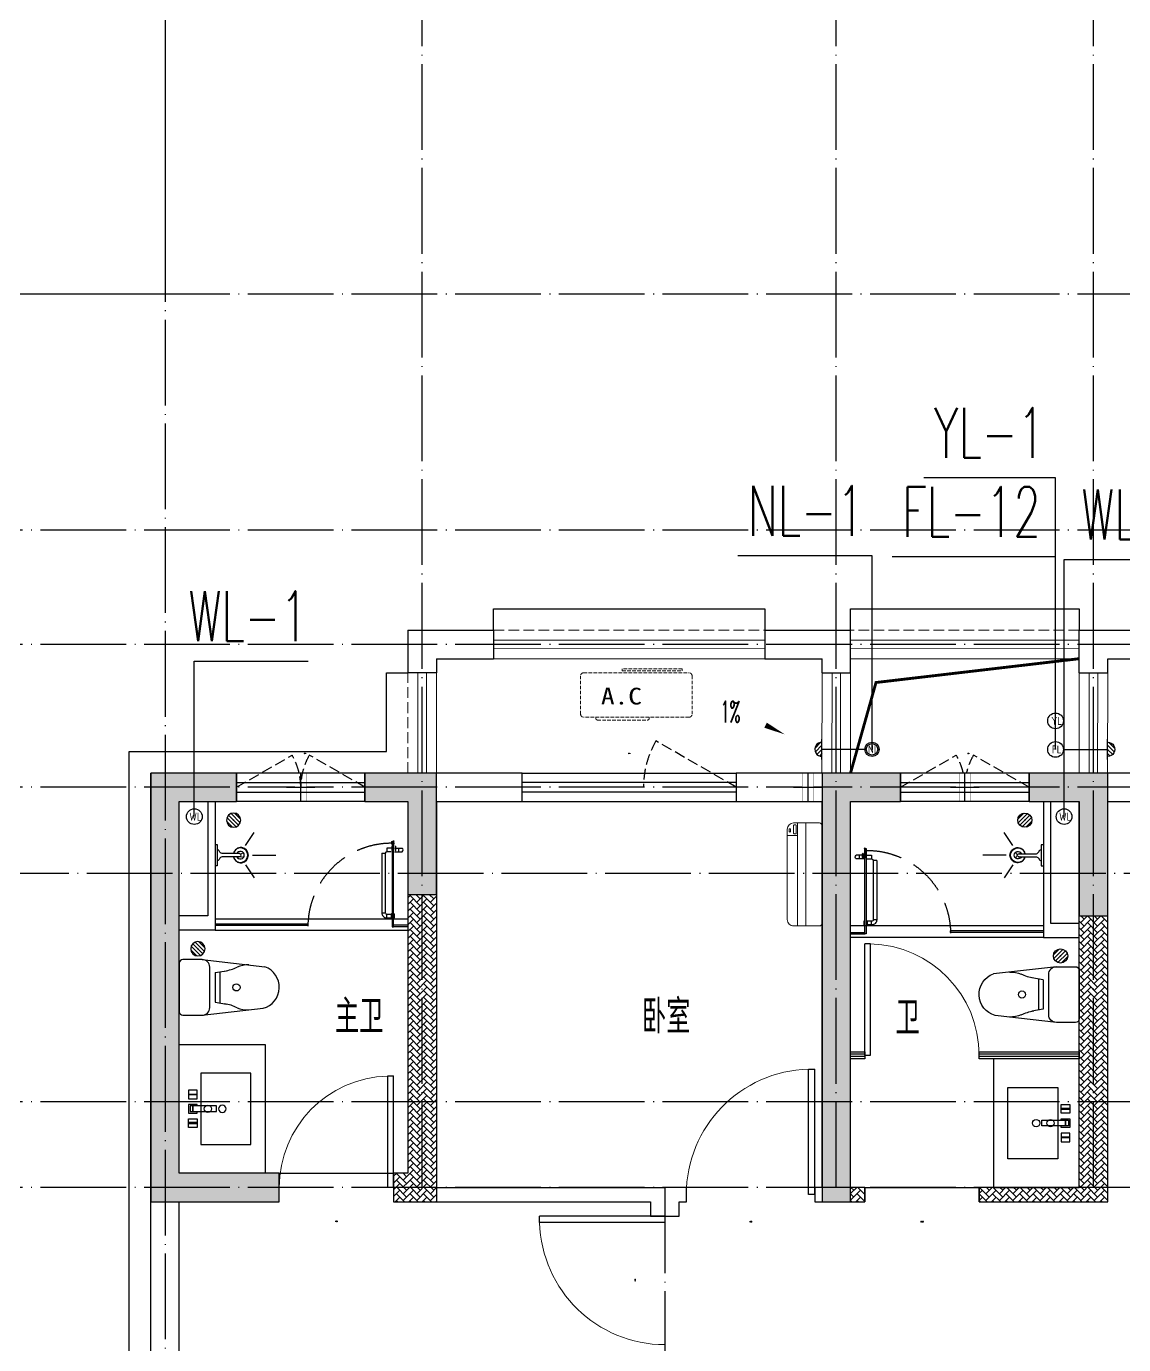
# Model space of a CAD drawing. Extents: x 27938 to 1507990, y 110129 to 923079.
# Drawn here: x 826946 to 834628, y 369024 to 378249 of the extents above; entities that cross this region are included whole.
import ezdxf

# ---------------------------------------------------------------- set-up
doc = ezdxf.new("R2010")
doc.units = 0
doc.header["$LTSCALE"] = 1000
doc.header["$MEASUREMENT"] = 0
doc.linetypes.add('DASH', pattern=[0.35, 0.25, -0.1])
doc.linetypes.add('DOTE', pattern=[2.42, 2, -0.2, 0.02, -0.2])
for name, color, linetype in [('COLUMN', 9, 'Continuous'), ('CURTWALL', 4, 'Continuous'), ('DIM_凝结', 150, 'Continuous'), ('DIM_废水', 31, 'Continuous'), ('DIM_污水', 2, 'Continuous'), ('DIM_雨水', 4, 'Continuous'), ('DOTE', 1, 'Continuous'), ('EQUIP_污水', 7, 'Continuous'), ('IP-bath&kitchen-JOHNSON', 4, 'Continuous'), ('LVTRY', 6, 'Continuous'), ('P-bath&kitchen-JOHNSON', 4, 'Continuous'), ('PUB_HATCH', 8, 'Continuous'), ('PUB_TEXT', 4, 'Continuous'), ('VPIPE-中水', 122, 'Continuous'), ('VPIPE-凝结', 150, 'N'), ('VPIPE-废水', 31, 'Continuous'), ('VPIPE-污水', 2, 'W'), ('VPIPE-雨水', 4, 'Y'), ('WALL', 9, 'Continuous'), ('WINDOW', 4, 'Continuous'), ('WINDOW_TEXT', 7, 'Continuous'), ('保温', 6, 'Continuous'), ('机电标识类', 1, 'Continuous'), ('看线', 251, 'Continuous')]:
    doc.layers.add(name, color=color, linetype=linetype)
for name, color, linetype, lineweight in [('平面-排水沟', 86, 'Continuous', 15), ('平面-栏杆', 135, 'Continuous', 15), ('平面-看线', 45, 'Continuous', 15), ('平面-空调室内机', 176, 'Continuous', 9), ('平面-空调预留孔', 173, 'Continuous', 15), ('空调', 76, 'Continuous', 13)]:
    doc.layers.add(name, color=color, linetype=linetype, lineweight=lineweight)
doc.styles.add('_TCH_DIM', font='SIMPLEX.shx', dxfattribs={"width": 0.7, "bigfont": 'GBCBIG.shx'})
doc.styles.add('_TCH_WINDOW', font='SIMPLEX.shx', dxfattribs={"width": 0.7, "height": 3.5, "bigfont": 'GBCBIG.shx'})
doc.styles.add('_TWT_SERIAL', font='SIMPLEX', dxfattribs={"width": 0.8, "height": 3.5, "bigfont": 'HZTXT'})
doc.styles.get("Standard").update_dxf_attribs({"font": 'gbenor.shx', "bigfont": 'gbcbig.shx'})
doc.styles.add('黑体', font='simhei.ttf')
doc.linetypes.add('N', pattern='A,3,-0.2,["N",Standard,S=0.25,R=0,X=-0.1,Y=-0.115],-0.2', length=3.4)
doc.linetypes.add('W', pattern='A,3,-0.2,["W",Standard,S=0.25,R=0,X=-0.1,Y=-0.115],-0.2', length=3.4)
doc.linetypes.add('Y', pattern='A,3,-0.2,["Y",Standard,S=0.25,R=0,X=-0.1,Y=-0.115],-0.2', length=3.4)
pattern_1 = [(45, (0, 0), (0, 47.4157523), [100.584, -33.528]), (135, (23.708, 23.708), (3e-15, 47.4157523), [100.584, -33.528])]
pattern_2 = [(45, (407300, 0), (0, 47.4157523), [100.584, -33.528]), (135, (407323.708, 23.708), (3e-15, 47.4157523), [100.584, -33.528])]

# ---------------------------------------------------------------- blocks, each defined once
blk = doc.blocks.new('GDGDGDSDA')
at = {"layer": 'DOTE', "color": 0, "linetype": 'DOTE', "ltscale": 0.3}
for p, q in [((419334.8, 376108.3), (419334.8, 359558.3)), ((421134.8, 367858.3), (421134.8, 376108.3)), ((424034.8, 367858.3), (424034.8, 376108.3)), ((425834.8, 367858.3), (425834.8, 376108.3)), ((471334.8, 374108.3), (417334.8, 374108.3)), ((471334.8, 372458.3), (417334.8, 372458.3)), ((471334.8, 371658.3), (417334.8, 371658.3)), ((471334.8, 370658.3), (417334.8, 370658.3)), ((417334.8, 370058.6), (471334.8, 370058.6)), ((471334.8, 368458.3), (417334.8, 368458.3)), ((471334.8, 367858.3), (417334.8, 367858.3)), ((422834.8, 367858.3), (422834.8, 359558.3))]:
    blk.add_line(p, q, dxfattribs=at)
blk = doc.blocks.new('rrrrrrrrrrrra')
at = {"color": 0}
for p, q in [((252.6, 483.7), (-87.4, 483.7)), ((-112.4, 458.7), (-112.4, 324.3)), ((277.6, 324.3), (277.6, 458.7)), ((-112.4, 324.3), (-63.7, -103.4)), ((277.6, 324.3), (227.5, -115.6)), ((-59.1, 271.1), (224.3, 271.1)), ((-20.6, 232.4), (-34.2, 153.6)), ((191.3, 200.5), (-26.1, 200.5)), ((185.8, 232.4), (-20.6, 232.4)), ((185.8, 232.4), (199.4, 153.6))]:
    blk.add_line(p, q, dxfattribs=at)
for centre, radius, start, end in [((-87.4, 458.7), 25, 90, 180), ((252.6, 458.7), 25, 0, 90), ((-59.1, 324.3), 53.3, 180, 270), ((224.3, 324.3), 53.3, 270, 0), ((-322.6, 209.8), 293.8, 333.53685, 351.48282), ((487.8, 209.8), 293.8, 188.51718, 206.46315), ((149, -3.2), 224.1, 158.52022, 180), ((16.2, -3.2), 224.1, 0, 21.47978), ((83.8, -63.6), 152.8, 195.07732, 340.11812)]:
    blk.add_arc(centre, radius, start, end, dxfattribs=at)
blk = doc.blocks.new('A$C1E0F638F')
at = {"color": 0}
for points in [[(499.7, 435.1), (499.7, 85.1), (0, 85.1), (0, 435.1)], [(269.9, 30), (229.9, 30), (229.9, 195), (269.9, 195)], [(119.9, 0), (179.9, 0), (179.9, 60), (119.9, 60)], [(146.9, 55), (152.9, 55), (152.9, 5), (146.9, 5)], [(229.9, 30), (269.9, 30), (269.9, 10), (229.9, 10)], [(379.9, 0), (319.9, 0), (319.9, 60), (379.9, 60)], [(352.9, 55), (346.9, 55), (346.9, 5), (352.9, 5)]]:
    blk.add_lwpolyline(points, close=True, dxfattribs=at)
blk.add_lwpolyline([(269.9, 60), (279.9, 60), (279.9, 0), (219.9, 0), (219.9, 60), (229.9, 60)], dxfattribs=at)
blk.add_circle((249.9, 236.3), 26, dxfattribs=at)
blk = doc.blocks.new('$lvtry$00000171')
at = {"color": 0}
for p, q in [((-74, 11), (-11, 74)), ((-70, -27), (27, 70)), ((-53, -53), (53, 53)), ((-27, -70), (70, 27)), ((11, -74), (74, -11))]:
    blk.add_line(p, q, dxfattribs=at)
blk.add_circle((0, 0), 75, dxfattribs=at)
blk.add_point((0, 0), dxfattribs=at)
blk = doc.blocks.new('135')
blk.add_hatch(color=0).paths.add_polyline_path([(4.8, 1.8), (3.6, -1), (-4.7, 2.5), (-3.5, 5.3)])
at = {"color": 0}
for p, q in [((-6.3, 2.6), (5.4, -2.3)), ((-5.7, 2.9), (-5.2, 2.7)), ((-5.6, 18.9), (-3.4, 19.4)), ((-3.4, 19.4), (-5.5, 19.4)), ((5.2, 10.9), (-5.3, 10.9)), ((5.2, 9.7), (-5.2, 9.7)), ((-5.2, 2.7), (-3.8, 5.9)), ((-5, 10.9), (-5, 30.5)), ((-3.8, 5.9), (5.4, 2.1)), ((0, 0), (0, 39.1)), ((5.6, 18.9), (3.4, 19.3)), ((3.4, 19.3), (5.6, 19.3)), ((4.1, -1.2), (5.4, 2.1)), ((5, 10.9), (5, 32.3)), ((4.1, -1.2), (5.7, -1.8))]:
    blk.add_line(p, q, dxfattribs=at)
for centre, radius, start, end in [((6.2, 15.8), 13.5, 151.01474, 204.84033), ((13.5, 4.2), 20.5, 163.09243, 182.0012), ((-6, 3.6), 1, 184.22753, 248.46611), ((8.6, 15.5), 14.6, 166.278, 198.09535), ((13.5, 4.2), 19.5, 163.74431, 182.52687), ((-5.5, 3.3), 0.5, 181.9385, 247.25971), ((-5.2, 22.1), 0.5, 335.76434, 151.01474), ((3.8, 18.1), 9.42, 155.76434, 171.97728), ((5.2, 22.3), 0.5, 29.84246, 204.57404), ((-5.9, 17.2), 11.7, 10.47502, 24.57404), ((29.1, 6.7), 24, 172.94395, 199.23182), ((-6.3, 15.4), 12.4, 338.64492, 16.0476), ((-6, 15.8), 13.4, 334.91114, 29.84246), ((26.4, 6.3), 20.6, 169.14538, 199.95258), ((5.9, -1.2), 1.17, 247.45971, 19.95258), ((5.9, -1.4), 0.5, 247.45971, 19.23182)]:
    blk.add_arc(centre, radius, start, end, dxfattribs=at)
blk.add_open_spline([(-5, 30.5), (-4.1, 31.3), (-2.3, 33), (0.9, 29.2), (3.5, 31.1), (5, 32.3)], degree=3, knots=[0, 0, 0, 0, 3.066329, 6.218313, 11.124135, 11.124135, 11.124135, 11.124135], dxfattribs=at)
blk = doc.blocks.new('SDFAWERAWER')
at = {"layer": 'LVTRY', "color": 0}
for p, q in [((593941.2, -1242210.1), (593783.7, -1242594.8)), ((593964.6, -1242219.7), (593807.2, -1242604.4)), ((593941.2, -1242210.1), (593964.6, -1242219.7)), ((593987.8, -1242190.5), (593978.2, -1242214)), ((594007.5, -1242226), (593978.2, -1242214)), ((594017.1, -1242202.5), (593987.8, -1242190.5)), ((594015.8, -1242220.4), (594027.2, -1242192.7)), ((594015.8, -1242220.4), (594021.7, -1242222.8)), ((594025.7, -1242203.9), (594018.5, -1242221.5)), ((594018.5, -1242221.5), (594021.5, -1242220.3)), ((594025.4, -1242210.8), (594021.5, -1242220.3)), ((594022.6, -1242220.7), (594021.7, -1242222.8)), ((594021.7, -1242222.8), (594023.9, -1242221.9)), ((594022.6, -1242211.4), (594029.8, -1242193.8)), ((594024.2, -1242221.4), (594023.9, -1242221.9)), ((594025.4, -1242210.8), (594031.1, -1242196.8)), ((594027.2, -1242192.7), (594033, -1242195.1)), ((594029.8, -1242193.8), (594031.1, -1242196.8)), ((594032.2, -1242197.2), (594033, -1242195.1)), ((594033, -1242195.1), (594034, -1242197.4)), ((594033.8, -1242197.9), (594034, -1242197.4)), ((594047.3, -1242200.9), (594035.9, -1242228.7)), ((594037.3, -1242210.8), (594088, -1242231.6)), ((594038.6, -1242229.7), (594045.2, -1242213.6)), ((594041.6, -1242228.5), (594051.2, -1242205)), ((594049.9, -1242202), (594043.3, -1242218.2)), ((594047.3, -1242200.9), (594049.9, -1242202)), ((594049.9, -1242202), (594051.2, -1242205)), ((594027.7, -1242234.3), (594078.4, -1242255)), ((594035.9, -1242228.7), (594038.6, -1242229.7)), ((594038.6, -1242229.7), (594041.6, -1242228.5)), ((594057.1, -1242246.3), (594066.7, -1242222.8)), ((593783.7, -1242594.8), (593807.2, -1242604.4)), ((593803.2, -1242641.3), (593812.8, -1242617.9)), ((593803.2, -1242641.3), (593832.6, -1242653.3)), ((593812.8, -1242617.9), (593842.2, -1242629.9)), ((593842.2, -1242629.9), (593832.6, -1242653.3)), ((593833.8, -1242656.3), (593832.6, -1242653.3)), ((593845.2, -1242628.6), (593833.8, -1242656.3)), ((593836.5, -1242657.4), (593833.8, -1242656.3)), ((593847.8, -1242629.7), (593836.5, -1242657.4)), ((593845.2, -1242628.6), (593842.2, -1242629.9)), ((593847.8, -1242629.7), (593845.2, -1242628.6)), ((593847.1, -1242661.8), (593858.5, -1242634.1)), ((593847.1, -1242661.8), (593849.8, -1242662.9)), ((593849.8, -1242662.9), (593861.2, -1242635.2)), ((593852.1, -1242661.9), (593862.1, -1242637.4)), ((593858.5, -1242634.1), (593861.2, -1242635.2)), ((593861.2, -1242635.2), (593862.1, -1242637.4))]:
    blk.add_line(p, q, dxfattribs=at)
blk.add_lwpolyline([(593823.5, -1242717), (594045.8, -1242173.9), (594036.5, -1242170.2), (593814.2, -1242713.2)], close=True, dxfattribs=at)
blk.add_arc((594075.3, -1242240), 15.3, 281.79322, 33.70188, dxfattribs=at)
for centre, major_axis, start_param, end_param in [((593974.2, -1242223.6), (3.93, 9.6), 0, 1.570796), ((593816.8, -1242608.3), (13.5, 33.1), 1.570796, 3.141593), ((593816.8, -1242608.3), (3.93, 9.6), 1.570796, 3.141593)]:
    blk.add_ellipse(centre, major_axis=major_axis, ratio=1, start_param=start_param, end_param=end_param, dxfattribs=at)
at = {"layer": 'P-bath&kitchen-JOHNSON', "color": 0, "linetype": 'DASH'}
blk.add_arc((593809.8, -1242714), 586.2, 67.53695, 157.13247, dxfattribs=at)
at = {"layer": 'LVTRY', "color": 8, "xscale": -1, "rotation": 157.7329157530927}
blk.add_blockref('135', (594045.3, -1242161.9), dxfattribs=at)
blk = doc.blocks.new('A$C5DCB2F21')
at = {"layer": 'IP-bath&kitchen-JOHNSON', "color": 0}
for p, q in [((-68.3, -213.2), (-157.7, -275)), ((-0.1, -261.4), (-0.1, -424.7)), ((68.2, -213.2), (157.6, -275))]:
    blk.add_line(p, q, dxfattribs=at)
for centre, major_axis, ratio, start_param, end_param in [((0, -178.8), (-51, 0), 0.990052, -1.36297, 4.504563), ((0, -177.8), (-26.8, 0), 0.994812, -1.167677, 4.309269)]:
    blk.add_ellipse(centre, major_axis=major_axis, ratio=ratio, start_param=start_param, end_param=end_param, dxfattribs=at)
at = {"layer": 'LVTRY', "color": 0}
for p, q in [((73.6, 0), (-73.6, 0)), ((-10.5, -173.5), (-10.5, -49.3)), ((10.6, -173.5), (10.6, -49.3))]:
    blk.add_line(p, q, dxfattribs=at)
blk.add_lwpolyline([(73.6, 0), (73.6, -15.8), (-73.6, -15.8), (-73.6, 0)], dxfattribs=at)
for points in [[(-26.3, -30.7, -0.364142), (-37.8, -15.8, -0.020495)], [(-10.5, -49.4, 0.214893), (-26.3, -30.7, 7.649644)], [(10.6, -49.3, -0.21439), (26.3, -30.7, -7.649644)], [(26.3, -30.7, 0.364142), (37.8, -15.8, 0.020495)]]:
    blk.add_lwpolyline(points, format="xyb", dxfattribs=at)
blk.add_arc((0, -173.5), 10.5, 180, 0, dxfattribs=at)
for centre, major_axis, ratio, start_param, end_param in [((0, -181.3), (53.6, 0), 0.987577, 1.76809, 7.656688), ((-12.4, -164.7), (0, 1.43), 0.85, -1.570796, 4.712389), ((12.5, -164.7), (0, 1.43), 0.85, 4.712389, 10.995574), ((-12.4, -189.2), (0, 1.43), 0.85, 4.712389, 10.995574), ((12.5, -189.2), (0, 1.43), 0.85, 4.712389, 10.995574)]:
    blk.add_ellipse(centre, major_axis=major_axis, ratio=ratio, start_param=start_param, end_param=end_param, dxfattribs=at)
blk = doc.blocks.new('$TCHSYS$DOOR2D')
for p, q in [((0.45, 0.975), (0.5, 0.975)), ((0.45, 0), (0.45, 0.975)), ((0.5, 0), (0.5, 0.975)), ((0.5, 0), (0.45, 0))]:
    blk.add_line(p, q)
at = {"lineweight": 13}
blk.add_arc((0.475, 0), 0.975, 91.4693, 180, dxfattribs=at)
blk = doc.blocks.new('DSGDFGF')
at = {"layer": 'CURTWALL', "color": 0}
for p, q in [((676992.3, 342105.3), (676292.3, 342105.3)), ((676292.3, 342105.3), (676292.3, 342055.3)), ((676292.3, 342088.7), (676992.3, 342088.7)), ((676292.3, 342072), (676992.3, 342072)), ((676992.3, 342055.3), (676992.3, 342105.3)), ((677892.3, 342105.3), (677792.3, 342105.3)), ((677792.3, 342105.3), (677792.3, 342055.3)), ((677792.3, 342088.7), (677892.3, 342088.7)), ((677792.3, 342072), (677892.3, 342072)), ((677892.3, 342055.3), (677892.3, 342105.3)), ((676292.3, 342055.3), (676992.3, 342055.3)), ((677792.3, 342055.3), (677892.3, 342055.3))]:
    blk.add_line(p, q, dxfattribs=at)
at = {"layer": 'IP-bath&kitchen-JOHNSON', "color": 0}
for p, q in [((676542.3, 342985), (677892.3, 342985)), ((676542.3, 342950), (677192.3, 342950)), ((676542.3, 342940), (677192.3, 342940)), ((676542.3, 342905), (677892.3, 342905)), ((677192.3, 342940), (677192.3, 342950)), ((677892.3, 342940), (677792.3, 342940)), ((677792.3, 342930), (677792.3, 342940)), ((677892.3, 342930), (677792.3, 342930))]:
    blk.add_line(p, q, dxfattribs=at)
for points in [[(676542.3, 343855.3), (676542.3, 342905), (676292.3, 342905)], [(676492.3, 343855.3), (676492.3, 343005), (676292.3, 343005)]]:
    blk.add_lwpolyline(points, dxfattribs=at)
at = {"layer": 'LVTRY', "color": 0}
blk.add_lwpolyline([(676892.3, 341155.3), (676292.3, 341155.3), (676292.3, 342055.3), (676892.3, 342055.3)], close=True, dxfattribs=at)
at = {"layer": 'CURTWALL', "color": 0, "xscale": 800, "yscale": 800, "zscale": 50, "rotation": 5.54452612062199e-09}
blk.add_blockref('$TCHSYS$DOOR2D', (677392.3, 342080.3), dxfattribs=at)
at = {"layer": 'IP-bath&kitchen-JOHNSON', "color": 8}
for name, p, rotation in [('A$C5DCB2F21', (676542.3, 343480.3), 90.00848852444699), ('SDFAWERAWER', (-342526.2, 1268090.5), 22.25976934310714)]:
    blk.add_blockref(name, p, dxfattribs=dict(at, rotation=rotation))
at = {"layer": 'LVTRY', "color": 8, "xscale": -0.6666666667107826, "yscale": 0.6666666667107826}
for p in [(676672.3, 343725.3), (676422.3, 342775.3)]:
    blk.add_blockref('$lvtry$00000171', p, dxfattribs=at)
at = {"layer": 'LVTRY', "color": 8, "extrusion": (0, 0, -1), "xscale": -1, "zscale": -1, "rotation": 270}
blk.add_blockref('rrrrrrrrrrrra', (-676776.1, 342422.6), dxfattribs=at)
at = {"layer": 'LVTRY', "color": 8, "xscale": -1, "rotation": 270}
blk.add_blockref('A$C1E0F638F', (676357.2, 341355.6), dxfattribs=at)
blk = doc.blocks.new('GDGDRGDGRD')
at = {"layer": 'IP-bath&kitchen-JOHNSON', "color": 0}
for p, q in [((490532.6, 524228.1), (491882.6, 524228.1)), ((490532.6, 524193.1), (491182.6, 524193.1)), ((490532.6, 524183.1), (491182.6, 524183.1)), ((491182.6, 524183.1), (491182.6, 524193.1)), ((491882.6, 524183.1), (491782.6, 524183.1)), ((491782.6, 524173.1), (491782.6, 524183.1)), ((491882.6, 524173.1), (491782.6, 524173.1)), ((490532.6, 524148.1), (491882.6, 524148.1))]:
    blk.add_line(p, q, dxfattribs=at)
for points in [[(490532.6, 525048.5), (490532.6, 524148.1), (490282.6, 524148.1)], [(490482.6, 525048.5), (490482.6, 524248.1), (490282.6, 524248.1)]]:
    blk.add_lwpolyline(points, dxfattribs=at)
at = {"layer": 'LVTRY', "color": 0}
blk.add_lwpolyline([(490882.6, 522448.5), (490282.6, 522448.5), (490282.6, 523348.5), (490882.6, 523348.5)], close=True, dxfattribs=at)
at = {"layer": 'IP-bath&kitchen-JOHNSON', "color": 8}
for name, p, rotation in [('A$C5DCB2F21', (490532.6, 524673.5), 90.008488524447), ('SDFAWERAWER', (-528535.9, 1449333.6), 22.25976934310711)]:
    blk.add_blockref(name, p, dxfattribs=dict(at, rotation=rotation))
at = {"layer": 'LVTRY', "color": 8, "xscale": -0.6666666667107826, "yscale": 0.6666666667107826}
for p in [(490662.6, 524918.5), (490412.6, 524018.5)]:
    blk.add_blockref('$lvtry$00000171', p, dxfattribs=at)
at = {"layer": 'LVTRY', "color": 8, "extrusion": (0, 0, -1), "xscale": -1, "zscale": -1, "rotation": 270}
blk.add_blockref('rrrrrrrrrrrra', (-490766.3, 523665.7), dxfattribs=at)
at = {"layer": 'LVTRY', "color": 8, "xscale": -1, "rotation": 270}
blk.add_blockref('A$C1E0F638F', (490347.5, 522648.8), dxfattribs=at)
blk = doc.blocks.new('GFDGFSDFGD')
at = {"layer": 'PUB_HATCH'}
for points in [[(421116.7, 373023.7), (420516.6, 373023.7), (420516.6, 370023.7), (421416.6, 370023.7), (421416.6, 370223.7), (420716.6, 370223.7), (420716.6, 372823.7), (421116.7, 372823.7)], [(422016.7, 373023.7), (422016.7, 372823.7), (422316.6, 372823.7), (422316.6, 372173.7), (422516.6, 372173.7), (422516.6, 373023.7)], [(425766.6, 373023.7), (425216.6, 373023.7), (425216.6, 370023.7), (425416.6, 370023.7), (425416.6, 372823.7), (425766.6, 372823.7)], [(426666.7, 373023.7), (426666.7, 372823.7), (427016.6, 372823.7), (427016.6, 372023.7), (427216.6, 372023.7), (427216.6, 373023.7)]]:
    blk.add_hatch(color=0, dxfattribs=at).paths.add_polyline_path(points)
at = {"layer": 'COLUMN', "color": 0}
for p, q in [((421116.7, 373023.7), (420516.6, 373023.7)), ((420516.6, 373023.7), (420516.6, 370023.7)), ((421116.7, 372823.7), (421116.7, 373023.7)), ((422016.7, 373023.7), (422016.7, 372823.7)), ((422516.6, 373023.7), (422016.7, 373023.7)), ((422516.6, 372173.7), (422516.6, 373023.7)), ((425766.6, 373023.7), (425216.6, 373023.7)), ((425216.6, 373023.7), (425216.6, 370023.7)), ((425766.6, 372823.7), (425766.6, 373023.7)), ((426666.7, 373023.7), (426666.7, 372823.7)), ((427216.6, 373023.7), (426666.7, 373023.7)), ((427216.6, 372023.7), (427216.6, 373023.7)), ((420716.6, 370223.7), (420716.6, 372823.7)), ((420716.6, 372823.7), (421116.7, 372823.7)), ((422016.7, 372823.7), (422316.6, 372823.7)), ((422316.6, 372823.7), (422316.6, 372173.7)), ((425416.6, 370023.7), (425416.6, 372823.7)), ((425416.6, 372823.7), (425766.6, 372823.7)), ((426666.7, 372823.7), (427016.6, 372823.7)), ((427016.6, 372823.7), (427016.6, 372023.7)), ((422316.6, 372173.7), (422516.6, 372173.7)), ((427016.6, 372023.7), (427216.6, 372023.7)), ((421416.6, 370223.7), (420716.6, 370223.7)), ((421416.6, 370023.7), (421416.6, 370223.7)), ((420516.6, 370023.7), (421416.6, 370023.7)), ((425216.6, 370023.7), (425416.6, 370023.7))]:
    blk.add_line(p, q, dxfattribs=at)
blk = doc.blocks.new('GDFGDGRD')
at = {"layer": '保温', "linetype": 'ByBlock', "ltscale": 10}
h = blk.add_hatch(dxfattribs=at)
h.set_pattern_fill('AR-HBONE', color=251, scale=55)
h.set_pattern_definition(pattern_1)
h.paths.add_polyline_path([(427216.6, 370023.7), (427216.6, 372023.7), (427016.6, 372023.7), (427016.6, 370023.7)])
h = blk.add_hatch(dxfattribs=at)
h.set_pattern_fill('AR-HBONE', color=251, scale=55)
h.set_pattern_definition(pattern_1)
h.paths.add_polyline_path([(425516.6, 370023.7), (425516.6, 370123.7), (425416.6, 370123.7), (425416.6, 370023.7)])
h = blk.add_hatch(dxfattribs=at)
h.set_pattern_fill('AR-HBONE', color=251, scale=55)
h.set_pattern_definition(pattern_1)
h.paths.add_polyline_path([(427016.6, 370023.7), (427016.6, 370123.7), (426316.6, 370123.7), (426316.6, 370023.7)])
blk = doc.blocks.new('A$C001338C2')
for p, q in [((0, 249), (0, 22)), ((845, 304), (55, 304)), ((109, 215), (109, 304)), ((900, 22), (900, 249)), ((22, 0), (878, 0))]:
    blk.add_line(p, q)
at = {"lineweight": 5}
for p, q in [((900, 215), (0, 215)), ((900, 143), (0, 143))]:
    blk.add_line(p, q, dxfattribs=at)
for points in [[(89, 226), (22, 226, -0.414214), (17, 232), (17, 243, -0.414214), (22, 249), (89, 249, -0.414214), (95, 243), (95, 232, -0.414214)], [(73, 275), (57, 275, -0.414214), (51, 281), (51, 283, -0.414214), (57, 289), (73, 289, -0.414214), (79, 283), (79, 281, -0.414214)]]:
    blk.add_lwpolyline(points, format="xyb", close=True)
for centre, radius, start, end in [((55, 249), 55, 90, 180), ((845, 249), 55, 360, 90), ((22, 22), 22, 180, 270), ((878, 22), 22, 270, 360)]:
    blk.add_arc(centre, radius, start, end)
blk = doc.blocks.new('dongkong')
blk.add_wipeout([(-603756, 210771), (-603756, 210570.8), (-603836, 210570.8), (-603836, 210771)])
at = {"layer": '机电标识类', "color": 250, "linetype": 'DASH', "ltscale": 400}
for p, q in [((-603796, 210771), (-603796, 210570.8)), ((-603896, 210670.7), (-603696, 210670.7))]:
    blk.add_line(p, q, dxfattribs=at)
at = {"layer": '空调', "color": 6, "linetype": 'DASH', "const_width": 2}
blk.add_lwpolyline([(-603756, 210771), (-603756, 210570.8), (-603836, 210570.8), (-603836, 210771)], close=True, dxfattribs=at)
blk = doc.blocks.new('gsergvr')
at = {"layer": '平面-空调预留孔', "linetype": 'DASH', "ltscale": 0.1}
for p, q in [((34075.4, 17176.2), (34075.4, 17166.2)), ((34448.2, 17166.2), (34448.2, 17176.2)), ((34085.4, 17156.2), (34438.2, 17156.2))]:
    blk.add_line(p, q, dxfattribs=at)
blk.add_lwpolyline([(34728.6, 17176.2), (33988.6, 17176.2, -0.414214), (33968.6, 17196.2), (33968.6, 17466.2, -0.414214), (33988.6, 17486.2), (34728.6, 17486.2, -0.414214), (34748.6, 17466.2), (34748.6, 17196.2, -0.414214)], format="xyb", close=True, dxfattribs=at)
blk.add_lwpolyline([(34679.3, 17515.3), (34259.5, 17515.3), (34259.5, 17500.2), (34679.3, 17500.2)], close=True, dxfattribs=at)
for centre, start, end in [((34085.4, 17166.2), 180, 270), ((34438.2, 17166.2), 270, 0)]:
    blk.add_arc(centre, 10, start, end, dxfattribs=at)
at = {"layer": '平面-空调预留孔', "color": 251, "linetype": 'DASH', "ltscale": 0.1, "true_color": 0x636466, "style": '黑体', "width": 1.2}
blk.add_text('A.C', height=117.05, dxfattribs=at).set_placement((34110.9, 17264.8))
blk = doc.blocks.new('rtyryrtyeeretee')
at = {"layer": '平面-空调预留孔'}
blk.add_blockref('gsergvr', (635673.5, 326705.8), dxfattribs=at)
blk = doc.blocks.new('A$C7A951E79')
at = {"layer": 'LVTRY'}
for p, q in [((-7.1, 49.5), (-49.5, 7.1)), ((0, 28.3), (-46.5, -18.3)), ((0, 0), (-35.4, -35.4)), ((0, -71.2), (0, 71.5)), ((0, -28.3), (-18.3, -46.5))]:
    blk.add_line(p, q, dxfattribs=at)
blk.add_arc((0, 0.2), 49.9, 89.97568, 269.97568, dxfattribs=at)
blk.add_point((0, 0), dxfattribs=at)
blk = doc.blocks.new('A$C42425DA4')
blk.add_blockref('A$C7A951E79', (0, 0))
at = {"xscale": -1}
blk.add_blockref('A$C7A951E79', (2000, -0.1), dxfattribs=at)
blk = doc.blocks.new('$WINLIB2D$00000001')
at = {"color": 0}
for points in [[(-0.5, 0.5), (-0.5, -0.5)], [(-0.5, 0.5), (0.5, 0.5)], [(0.5, -0.5), (0.5, 0.5)], [(0.5, 0.1667), (-0.5, 0.1667)], [(0.5, -0.1667), (-0.5, -0.1667)], [(-0.5, -0.5), (0.5, -0.5)]]:
    blk.add_lwpolyline(points, dxfattribs=at)
blk = doc.blocks.new('$DorLib2D$00000001')
at = {"color": 0}
for p, q in [((0.45, 0.975), (0.5, 0.975)), ((0.45, 0), (0.45, 0.975)), ((0.5, 0), (0.5, 0.975)), ((0.5, 0), (0.45, 0))]:
    blk.add_line(p, q, dxfattribs=at)
at = {"color": 0, "lineweight": 13}
blk.add_arc((0.475, 0), 0.975, 91.4693, 180, dxfattribs=at)
blk = doc.blocks.new('$TwtSys$00000147')
blk.add_circle((0, 0, 0), 25)

msp = doc.modelspace()

# ---------------------------------------------------------------- hatches: boundary and pattern name
at = {"layer": '保温', "linetype": 'ByBlock', "ltscale": 10}
h = msp.add_hatch(dxfattribs=at)
h.set_pattern_fill('AR-HBONE', color=8, scale=55)
h.set_pattern_definition(pattern_2)
h.paths.add_polyline_path([(829816.7, 370023.7), (829816.7, 372173.7), (829616.7, 372173.7), (829616.7, 370023.7)])
h = msp.add_hatch(dxfattribs=at)
h.set_pattern_fill('AR-HBONE', color=8, scale=55)
h.set_pattern_definition(pattern_2)
h.paths.add_polyline_path([(829616.7, 370023.7), (829616.7, 370223.7), (829516.7, 370223.7), (829516.7, 370023.7)])

# ---------------------------------------------------------------- linework, layer by layer
msp.add_lwpolyline([(827916.6, 377868.6), (827916.6, 376373.7), (826619.1, 376373.7)])
at = {"layer": 'DIM_凝结'}
for p, q in [((832866.6, 374544.2), (831926, 374544.2)), ((832866.6, 373189.3), (832866.6, 374544.2))]:
    msp.add_line(p, q, dxfattribs=at)
at = {"layer": 'DIM_废水'}
for p, q in [((834151.6, 374537.1), (833007.5, 374537.1)), ((834151.6, 373188.7), (834151.6, 374537.1))]:
    msp.add_line(p, q, dxfattribs=at)
at = {"layer": 'DIM_污水'}
for p, q in [((834211.4, 372718.7), (834211.4, 374517.6)), ((834211.4, 374517.6), (835265.8, 374517.6)), ((828121.7, 372718.7), (828121.7, 373806.3)), ((828121.7, 373806.3), (828919.1, 373806.3))]:
    msp.add_line(p, q, dxfattribs=at)
at = {"layer": 'DIM_雨水'}
for p, q in [((834151.6, 375089.9), (833229.5, 375089.9)), ((834151.6, 373388.7), (834151.6, 375089.9))]:
    msp.add_line(p, q, dxfattribs=at)
at = {"layer": 'VPIPE-中水', "color": 8, "linetype": 'Continuous'}
for centre in [(828121.7, 372718.7), (834211.4, 372718.7)]:
    msp.add_circle(centre, 55, dxfattribs=at)
at = {"layer": 'VPIPE-凝结', "color": 8, "ltscale": 0.1}
for p, q in [((832826.6, 373189.3), (832516.4, 373189.3)), ((834206.6, 373189.3), (834516.4, 373189.3))]:
    msp.add_line(p, q, dxfattribs=at)
at = {"layer": 'VPIPE-凝结'}
msp.add_circle((832866.6, 373189.3), 50, dxfattribs=at)
at = {"layer": 'VPIPE-凝结', "color": 8}
msp.add_circle((832866.6, 373189.3), 40, dxfattribs=at)
at = {"layer": 'VPIPE-废水', "color": 8}
msp.add_circle((834151.6, 373188.7), 55, dxfattribs=at)
at = {"layer": 'VPIPE-废水'}
msp.add_circle((834151.6, 373188.7), 55, dxfattribs=at)
at = {"layer": 'VPIPE-污水'}
for centre in [(828121.7, 372718.7), (834211.4, 372718.7)]:
    msp.add_circle(centre, 55, dxfattribs=at)
at = {"layer": 'VPIPE-雨水', "color": 8}
msp.add_circle((834151.6, 373388.7), 55, dxfattribs=at)
at = {"layer": 'VPIPE-雨水'}
msp.add_circle((834151.6, 373388.7), 55, dxfattribs=at)
at = {"layer": 'WALL', "color": 8}
for p, q in [((829616.6, 374023.7), (829616.6, 373723.7)), ((829616.6, 374023.7), (830216.6, 374023.7)), ((830216.6, 374023.7), (830216.6, 373823.7)), ((832116.6, 374023.7), (832716.6, 374023.7)), ((832116.6, 374023.7), (832116.6, 373823.7)), ((832716.6, 373723.7), (832716.6, 374023.7)), ((834316.6, 374023.7), (834916.6, 374023.7)), ((834316.6, 373723.7), (834316.6, 374023.7)), ((829816.6, 373823.7), (829816.6, 373723.7)), ((829816.6, 373823.7), (830216.6, 373823.7)), ((832116.6, 373823.7), (832516.6, 373823.7)), ((832516.6, 373723.7), (832516.6, 373823.7)), ((834516.6, 373823.7), (834916.6, 373823.7)), ((834516.6, 373723.7), (834516.6, 373823.7)), ((829816.6, 373723.7), (829616.6, 373723.7)), ((832516.6, 373723.7), (832716.6, 373723.7)), ((834316.6, 373723.7), (834516.6, 373723.7)), ((828416.7, 373023.7), (827816.6, 373023.7)), ((827816.6, 370123.7), (827816.6, 373023.7)), ((828416.7, 372823.7), (828416.7, 373023.7)), ((829716.6, 373023.7), (829316.7, 373023.7)), ((829316.7, 373023.7), (829316.7, 372823.7)), ((830416.6, 373023.7), (829716.6, 373023.7)), ((830416.6, 372823.7), (830416.6, 373023.7)), ((831916.6, 373023.7), (831916.6, 372823.7)), ((833066.6, 373023.7), (832616.6, 373023.7)), ((833066.6, 372823.7), (833066.6, 373023.7)), ((834416.6, 373023.7), (833966.6, 373023.7)), ((833966.6, 373023.7), (833966.6, 372823.7)), ((835016.6, 373023.7), (834416.6, 373023.7)), ((828016.6, 372823.7), (828416.7, 372823.7)), ((828016.6, 370223.7), (828016.6, 372823.7)), ((829316.7, 372823.7), (829616.6, 372823.7)), ((829616.6, 372823.7), (829616.6, 370223.7)), ((829816.6, 372823.7), (830416.6, 372823.7)), ((829816.6, 372823.7), (829816.6, 370123.7)), ((832716.6, 372823.7), (833066.6, 372823.7)), ((832716.6, 370123.7), (832716.6, 372823.7)), ((833966.6, 372823.7), (834316.6, 372823.7)), ((834316.6, 370123.7), (834316.6, 372823.7)), ((834516.6, 370023.7), (834516.6, 372823.7)), ((834516.6, 372823.7), (835016.6, 372823.7)), ((828716.6, 370223.7), (828016.6, 370223.7)), ((828716.6, 370023.7), (828716.6, 370223.7)), ((829616.6, 370223.7), (829516.6, 370223.7)), ((829516.6, 370223.7), (829516.6, 370023.7)), ((827816.6, 364923.7), (827816.6, 370123.7)), ((829816.6, 370123.7), (831416.6, 370123.7)), ((831566.6, 370123.7), (831416.6, 370123.7)), ((831566.6, 370023.7), (831566.6, 370123.7)), ((832516.6, 370123.7), (832466.6, 370123.7)), ((832466.6, 370123.7), (832466.6, 370023.7)), ((832816.6, 370123.7), (832716.6, 370123.7)), ((832816.6, 370023.7), (832816.6, 370123.7)), ((834316.6, 370123.7), (833616.6, 370123.7)), ((833616.6, 370123.7), (833616.6, 370023.7)), ((828016.6, 370023.7), (828716.6, 370023.7)), ((828016.6, 365123.7), (828016.6, 370023.7)), ((829516.6, 370023.7), (829716.6, 370023.7)), ((829716.6, 370023.7), (831316.6, 370023.7)), ((831316.6, 370023.7), (831316.6, 369923.7)), ((831516.6, 370023.7), (831566.6, 370023.7)), ((831516.6, 369923.7), (831516.6, 370023.7)), ((832466.6, 370023.7), (832616.6, 370023.7)), ((832616.6, 370023.7), (832816.6, 370023.7)), ((833616.6, 370023.7), (834516.6, 370023.7)), ((831316.6, 369923.7), (831516.6, 369923.7))]:
    msp.add_line(p, q, dxfattribs=at)
at = {"layer": 'WINDOW', "color": 8}
for p, q in [((828716.6, 370223.7), (829516.6, 370223.7)), ((832816.6, 370123.7, 800), (833616.6, 370123.7, 800))]:
    msp.add_line(p, q, dxfattribs=at)
at = {"layer": 'WINDOW', "color": 8, "linetype": 'DASH'}
for p, q in [((832816.6, 370123.7), (832816.6, 370023.7)), ((833616.6, 370023.7), (833616.6, 370123.7))]:
    msp.add_line(p, q, dxfattribs=at)
at = {"layer": 'WINDOW', "color": 8, "linetype": 'DASH', "ltscale": 0.3}
for points in [[(831916.6, 372923.7), (831353.4, 373248.4, 0.131485), (831266.6, 372923.7)], [(833066.7, 372923.7), (833456.4, 373148.7, -0.131605), (833516.7, 372923.7)], [(833966.7, 372923.7), (833576.9, 373148.7, 0.131605), (833516.7, 372923.7)]]:
    msp.add_lwpolyline(points, format="xyb", dxfattribs=at)
at = {"layer": '保温', "color": 8, "linetype": 'ByBlock', "ltscale": 10}
msp.add_line((829816.7, 370123.7), (829816.7, 370023.7), dxfattribs=at)
at = {"layer": '平面-排水沟', "color": 8}
msp.add_lwpolyline([(831970.4, 373430.5, 0, 0, 0), (832256.5, 373293.7, 0, 40, 0), (832121.2, 373358.4, 0, 0, 0)], format="xyseb", dxfattribs=at)
at = {"layer": '平面-栏杆', "color": 8}
for points in [[(832116.6, 373953.7), (830216.6, 373954)], [(832116.6, 373893.7), (830216.6, 373894)], [(834316.6, 373953.8), (832716.6, 373954)], [(834316.6, 373893.8), (832716.6, 373894)], [(829686.9, 373723.7), (829686.6, 373023.7)], [(829746.9, 373723.7), (829746.6, 373023.7)], [(832586.6, 373723.7), (832586.3, 373023.7)], [(832646.6, 373723.7), (832646.3, 373023.7)], [(834386.6, 373723.7), (834386.3, 373023.7)], [(834446.6, 373723.7), (834446.3, 373023.7)]]:
    msp.add_lwpolyline(points, dxfattribs=at)
at = {"layer": '平面-看线', "color": 8, "linetype": 'DASH', "ltscale": 0.3}
msp.add_line((829616.6, 373023.7), (829616.9, 373723.7), dxfattribs=at)
at = {"layer": '平面-看线', "color": 8}
msp.add_line((834316.3, 373023.7), (834316.6, 373723.7), dxfattribs=at)
at = {"layer": '平面-看线', "color": 8, "linetype": 'DASH', "ltscale": 0.3}
for points in [[(830216.6, 374023.7), (832116.6, 374023.7)], [(834316.6, 374023.7), (832716.6, 374023.7)]]:
    msp.add_lwpolyline(points, dxfattribs=at)
at = {"layer": '平面-看线', "color": 8}
for points in [[(830216.6, 373823.7), (832116.6, 373823.7)], [(834316.6, 373823.7), (832716.6, 373823.7)], [(829816.9, 373723.7), (829816.6, 373023.7)], [(832716.6, 373723.7), (832716.3, 373023.7)], [(834516.6, 373723.7), (834516.3, 373023.7)]]:
    msp.add_lwpolyline(points, dxfattribs=at)
at = {"layer": '看线', "color": 8, "ltscale": 0.5}
for points in [[(830216.6, 374023.7), (830216.6, 374173.7), (832116.6, 374173.7), (832116.6, 374023.7)], [(832716.6, 374023.7), (832716.6, 374173.7), (834316.6, 374173.7), (834316.6, 374023.7)]]:
    msp.add_lwpolyline(points, dxfattribs=at)
at = {"layer": '看线', "color": 8}
msp.add_lwpolyline([(830466.6, 364773.7), (827666.6, 364773.7), (827666.6, 373173.7), (829466.9, 373173.7), (829466.9, 373723.7), (829616.9, 373723.7)], dxfattribs=at)

# ---------------------------------------------------------------- block references
at = {"color": 8}
for name, p in [('GFDGFSDFGD', (407300, 0)), ('rtyryrtyeeretee', (161184.5, 29532.7)), ('GDFGDGRD', (407300, 0)), ('A$C42425DA4', (832516.4, 373189.3)), ('GDGDRGDGRD', (337734.1, -152224.7))]:
    msp.add_blockref(name, p, dxfattribs=at)
at = {"color": 8, "xscale": -1}
msp.add_blockref('DSGDFGF', (1510608.9, 28968.4), dxfattribs=at)
at = {"layer": 'DOTE', "color": 169}
msp.add_blockref('GDGDGDSDA', (408581.8, 2265.4), dxfattribs=at)
at = {"layer": 'EQUIP_污水'}
for p in [(828416.6, 371523.7), (833916.6, 371473.6), (828216.7, 370673.7), (834116.6, 370573.7)]:
    msp.add_blockref('$TwtSys$00000147', p, dxfattribs=at)
at = {"layer": 'WINDOW', "color": 8}
ref = msp.add_blockref('$WINLIB2D$00000001', (831166.6, 372923.7), dxfattribs=dict(at, xscale=1500, yscale=-200, zscale=1500, rotation=359.9999999969686))
ref.add_attrib('A', 'C1514a', (831161.3, 373159.1), dxfattribs={"layer": 'WINDOW_TEXT', "color": 8, "ltscale": 0.5, "height": 4.25, "style": '_TCH_WINDOW', "width": 0.494118})
ref = msp.add_blockref('$DorLib2D$00000001', (832016.6, 370073.7), dxfattribs=dict(at, xscale=900, yscale=900, zscale=900, rotation=3.223884863770534e-09))
ref.add_attrib('A', 'M0922', (832009.7, 369881), dxfattribs={"layer": 'WINDOW_TEXT', "color": 8, "ltscale": 0.5, "height": 5.95, "rotation": 0, "style": '_TCH_WINDOW', "width": 0.494118})
ref = msp.add_blockref('$DorLib2D$00000001', (829116.6, 370123.7), dxfattribs=dict(at, xscale=800, yscale=800, zscale=800, rotation=6.01791841182132e-09))
ref.add_attrib('A', 'M0822', (829109.7, 369883.2), dxfattribs={"layer": 'WINDOW_TEXT', "color": 8, "ltscale": 0.5, "height": 5.95, "rotation": 0, "style": '_TCH_WINDOW', "width": 0.494118})
ref = msp.add_blockref('$DorLib2D$00000001', (831416.6, 369473.7), dxfattribs=dict(at, xscale=900, yscale=900, zscale=900, rotation=90.00000000129845))
ref.add_attrib('A', 'M0922', (831211.6, 369466.9), dxfattribs={"layer": 'WINDOW_TEXT', "color": 8, "ltscale": 0.5, "height": 5.95, "rotation": 90, "style": '_TCH_WINDOW', "width": 0.494118})
at = {"layer": '平面-空调预留孔', "color": 8, "xscale": -0.8000000000465648, "yscale": 0.8000000000465648, "zscale": 0.8000000000465646, "rotation": 89.99999976656984}
msp.add_blockref('A$C001338C2', (832516.6, 372674), dxfattribs=at)

# ---------------------------------------------------------------- texts
at = {"layer": 'DIM_凝结', "color": 7, "style": '_TWT_SERIAL', "width": 0.64}
msp.add_text('NL-1', height=350, dxfattribs=at).set_placement((831996, 374684.2))
at = {"layer": 'DIM_废水', "color": 7, "style": '_TWT_SERIAL', "width": 0.64}
msp.add_text('FL-12', height=350, dxfattribs=at).set_placement((833077.5, 374677.1))
at = {"layer": 'DIM_污水', "color": 7, "style": '_TWT_SERIAL', "width": 0.64}
for s, p in [('WL-2', (834331.8, 374657.6)), ('WL-1', (828081.1, 373946.3))]:
    msp.add_text(s, height=350, dxfattribs=at).set_placement(p)
at = {"layer": 'DIM_雨水', "color": 7, "style": '_TWT_SERIAL', "width": 0.64}
msp.add_text('YL-1', height=350, dxfattribs=at).set_placement((833299.5, 375229.9))
at = {"layer": 'PUB_TEXT', "color": 8}
for s, height, p in [('YL', 56, (834121.2, 373360.7)), ('NL', 56, (832838.6, 373161.3)), ('FL', 56, (834125.9, 373160.7)), ('WL', 56, (828086.7, 372690.7)), ('WL', 56, (834176.4, 372690.7)), ('主卫', 236.31, (829105.3, 371201.5)), ('卧室', 236.31, (831255.3, 371201.5, 0)), ('卫', 236.3, (833031.5, 371192.5))]:
    msp.add_text(s, height=height, dxfattribs=at).set_placement(p)
at = {"layer": 'WINDOW_TEXT', "color": 8, "style": '_TCH_WINDOW', "width": 0.494118}
msp.add_text('DK0822', height=5.95, rotation=0, dxfattribs=at).set_placement((833208.5, 369881.5))
at = {"layer": '平面-排水沟', "color": 7, "style": '_TCH_DIM', "width": 0.494118}
msp.add_text('1%', height=148.75, dxfattribs=at).set_placement((831806.3, 373377.8))

# ---------------------------------------------------------------- next in the draw order: block references
at = {"layer": '平面-空调室内机', "color": 8, "ltscale": 0.3, "xscale": -1, "rotation": 180}
for p in [(1432662.6, 583594.7), (1437312.6, 583594.5)]:
    msp.add_blockref('dongkong', p, dxfattribs=at)
at = {"layer": '平面-空调室内机', "color": 8, "ltscale": 0.3}
msp.add_blockref('dongkong', (1436212.8, 162253), dxfattribs=at)

# ---------------------------------------------------------------- next in the draw order: linework, layer by layer
at = {"color": 8, "const_width": 20}
msp.add_lwpolyline([(832716.3, 373023.7), (832894.5, 373657.1), (834316.6, 373823.7)], dxfattribs=at)
at = {"layer": 'WALL', "color": 8}
for p, q in [((832616.6, 373023.7), (831916.6, 373023.7)), ((831916.6, 372823.7), (832516.6, 372823.7)), ((832516.6, 370123.7), (832516.6, 372823.7))]:
    msp.add_line(p, q, dxfattribs=at)
at = {"layer": 'WINDOW', "color": 8, "linetype": 'DASH', "ltscale": 0.3}
for points in [[(828416.7, 372923.7), (828806.4, 373148.7, -0.131605), (828866.7, 372923.7)], [(829316.7, 372923.7), (828926.9, 373148.7, 0.131605), (828866.7, 372923.7)]]:
    msp.add_lwpolyline(points, format="xyb", dxfattribs=at)
at = {"layer": '平面-看线', "color": 8}
msp.add_line((832516.3, 373023.7), (832516.6, 373723.7), dxfattribs=at)

# ---------------------------------------------------------------- next in the draw order: block references
at = {"layer": 'WINDOW', "color": 8}
ref = msp.add_blockref('$WINLIB2D$00000001', (828866.7, 372923.7), dxfattribs=dict(at, xscale=-900, yscale=-200, zscale=-900, rotation=359.9999999964871))
ref.add_attrib('A', 'C0914', (828891.3, 373159.1), dxfattribs={"layer": 'WINDOW_TEXT', "color": 8, "ltscale": 0.5, "height": 4.25, "style": '_TCH_WINDOW', "width": 0.494118})
ref = msp.add_blockref('$WINLIB2D$00000001', (833516.6, 372923.7), dxfattribs=dict(at, xscale=-900, yscale=-200, zscale=-900, rotation=1.823162473766424e-09))
ref.add_attrib('A', 'C0914', (833537.3, 373159.1), dxfattribs={"layer": 'WINDOW_TEXT', "color": 8, "ltscale": 0.5, "height": 4.25, "rotation": 0, "style": '_TCH_WINDOW', "width": 0.494118})

doc.saveas('drawing.dxf')
